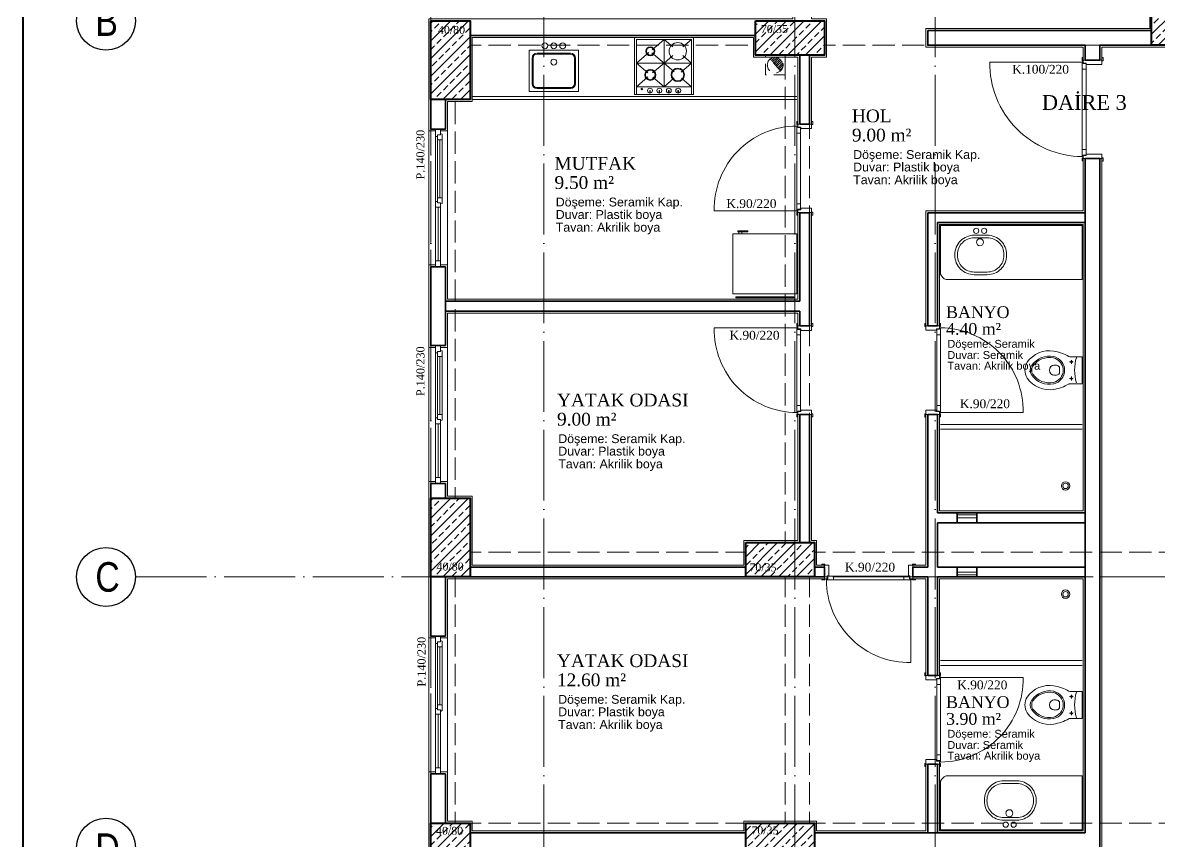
# Model space of a CAD drawing. Header units: millimetres. Extents: x 11587 to 81192, y -36083 to -25300.
# Drawn here: x 25202 to 26356, y -33774 to -32942 of the extents above; entities that cross this region are included whole.
import ezdxf

# ---------------------------------------------------------------- set-up
doc = ezdxf.new("R2010")
doc.units = ezdxf.units.MM
doc.linetypes.add('AKS', pattern=[30, 24, -3, 0, -3])
doc.linetypes.add('IZDUSUM1', pattern=[20, 7.5, -5, 7.5, 0])
for name, color, linetype, lineweight in [('rtm-aks balon', 20, 'Continuous', 25), ('rtm-aks balon yazı', 7, 'Continuous', 20), ('rtm-aks yeni', 7, 'AKS', 20), ('rtm-antet-02', 140, 'Continuous', 40), ('rtm-cam', 141, 'Continuous', 9), ('rtm-duv tugla', 22, 'Continuous', 35), ('rtm-izdusum-üst ince', 8, 'IZDUSUM1', 5), ('rtm-kapı-ahsap', 35, 'Continuous', 13), ('rtm-mhl-yazı-adı', 150, 'Continuous', 30), ('rtm-mhl-yazı-m2', 7, 'Continuous', 20), ('rtm-mhl-yazı-malzeme', 253, 'Continuous', 13), ('rtm-pen-ahsap', 35, 'Continuous', 13), ('rtm-plan katmanı-05', 205, 'Continuous', 20), ('rtm-plan katmanı-07', 135, 'Continuous', 9), ('rtm-sıva', 252, 'Continuous', 15), ('rtm-tarama-betonarme', 51, 'Continuous', 15), ('rtm-tas_betonarme', 50, 'Continuous', 40), ('rtm-tefris vitrifiye', 9, 'Continuous', 9)]:
    doc.layers.add(name, color=color, linetype=linetype, lineweight=lineweight)
doc.styles.add('AKSYAZI', font='ARIALN.TTF')
doc.styles.add('ARIAL', font='times.ttf')
doc.styles.get("Standard").update_dxf_attribs({"font": 'arial.ttf'})
doc.styles.add('VAZ-OLCU', font='times.ttf', dxfattribs={"height": 60})
pattern_1 = [(45, (3786.76, 20249.116), (-8.980256, 8.980256), []), (45, (3795.74, 20249.116), (-8.980256, 8.980256), [6.35, -3.175])]

# ---------------------------------------------------------------- blocks, each defined once
blk = doc.blocks.new('KİRİŞA')
at = {"layer": 'rtm-izdusum-üst ince', "ltscale": 1.5}
for points in [[(21869.4, -53214.2), (22159.4, -53214.2)], [(22229.4, -53214.2), (22561.9, -53214.2)], [(22189.4, -53719.2), (22189.4, -53224.2)], [(22214.4, -53719.2), (22214.4, -53224.2)], [(21829.4, -53674.2), (21829.4, -53269.2)], [(21854.4, -53674.2), (21854.4, -53269.2)], [(21869.4, -53729.2), (22149.4, -53729.2)], [(22219.4, -53729.2), (22639.4, -53729.2)], [(21829.4, -54004.2), (21829.4, -53754.2)], [(21854.4, -54004.2), (21854.4, -53754.2)], [(21869.4, -53754.2), (22149.4, -53754.2)], [(22189.4, -54004.2), (22189.4, -53754.2)], [(22214.4, -54004.2), (22214.4, -53754.2)], [(22219.4, -53754.2), (22639.4, -53754.2)], [(21869.4, -54004.2), (22149.4, -54004.2)], [(22219.4, -54004.2), (22629.4, -54004.2)]]:
    blk.add_lwpolyline(points, dxfattribs=at)
blk = doc.blocks.new('rty')
at = {"layer": 'rtm-kapı-ahsap'}
for p, q in [((-58244.9, -62700.3), (-58243.8, -62700.3)), ((-58244.9, -62703.4), (-58244.9, -62700.3)), ((-58243.8, -62703.4), (-58244.9, -62703.4)), ((-58243.8, -62700.3), (-58243.8, -62703.4)), ((-58243.8, -62707.4), (-58243.8, -62702.9)), ((-58229.8, -62702.9), (-58243.8, -62702.9)), ((-58232.8, -62705.9), (-58232.8, -62707.4)), ((-58229.8, -62705.9), (-58232.8, -62705.9)), ((-58232.6, -62706.4), (-58232.6, -62789.4)), ((-58232.6, -62706.4), (-58229.7, -62706.4)), ((-58229.8, -62700.4), (-58229.8, -62703.4)), ((-58228.8, -62700.4), (-58229.8, -62700.4)), ((-58229.8, -62702.9), (-58229.8, -62705.9)), ((-58229.8, -62703.4), (-58228.8, -62703.4)), ((-58229.8, -62704.9), (-58228.8, -62704.9)), ((-58229.7, -62706.4), (-58229.7, -62704.9)), ((-58228.8, -62703.4), (-58228.8, -62700.4)), ((-58228.8, -62790.9), (-58228.8, -62704.9)), ((-58144.8, -62704.9), (-58228.8, -62704.9)), ((-58232.8, -62707.4), (-58243.8, -62707.4)), ((-58228.8, -62712), (-58232.6, -62712)), ((-58228.8, -62783.7), (-58232.6, -62783.7)), ((-58243.8, -62792.3), (-58244.9, -62792.3)), ((-58244.9, -62792.3), (-58244.9, -62795.4)), ((-58244.9, -62795.4), (-58243.8, -62795.4)), ((-58243.8, -62788.4), (-58243.8, -62792.9)), ((-58232.8, -62788.4), (-58243.8, -62788.4)), ((-58243.8, -62795.4), (-58243.8, -62792.3)), ((-58229.8, -62792.9), (-58243.8, -62792.9)), ((-58232.8, -62789.9), (-58232.8, -62788.4)), ((-58229.8, -62789.9), (-58232.8, -62789.9)), ((-58232.6, -62789.4), (-58229.7, -62789.4)), ((-58229.8, -62792.9), (-58229.8, -62789.9)), ((-58229.8, -62790.9), (-58228.8, -62790.9)), ((-58229.8, -62795.4), (-58229.8, -62792.3)), ((-58229.8, -62792.3), (-58228.8, -62792.3)), ((-58228.8, -62795.4), (-58229.8, -62795.4)), ((-58229.7, -62789.4), (-58229.7, -62790.9)), ((-58228.8, -62792.3), (-58228.8, -62795.4))]:
    blk.add_line(p, q, dxfattribs=at)
at = {"layer": 'rtm-kapı-ahsap', "const_width": 0.392}
blk.add_lwpolyline([(-58229.2, -62703.9, 1), (-58229.2, -62704.5, 1)], format="xyb", close=True, dxfattribs=at)
at = {"layer": 'rtm-kapı-ahsap'}
blk.add_arc((-58229.1, -62706.6), 84.3, 270.2011, 1.1472, dxfattribs=at)
blk = doc.blocks.new('K-100')
at = {"layer": 'rtm-kapı-ahsap'}
for p, q in [((-34308.1, -13702.2), (-34307, -13702.2)), ((-34308.1, -13705.4), (-34308.1, -13702.2)), ((-34307, -13705.4), (-34308.1, -13705.4)), ((-34307, -13702.2), (-34307, -13705.4)), ((-34307, -13709.3), (-34307, -13704.8)), ((-34288, -13704.8), (-34307, -13704.8)), ((-34288, -13707.8), (-34291, -13707.8)), ((-34291, -13707.8), (-34291, -13709.3)), ((-34288, -13702.3), (-34288, -13705.4)), ((-34287, -13702.3), (-34288, -13702.3)), ((-34288, -13704.8), (-34288, -13707.8)), ((-34288, -13705.4), (-34287, -13705.4)), ((-34288, -13706.8), (-34287, -13706.8)), ((-34287.9, -13708.3), (-34287.9, -13706.8)), ((-34287, -13705.4), (-34287, -13702.3)), ((-34287, -13706.8), (-34287, -13802.8)), ((-34291, -13709.3), (-34307, -13709.3)), ((-34290.8, -13801.3), (-34290.8, -13708.3)), ((-34290.8, -13708.3), (-34287.9, -13708.3)), ((-34287, -13713.9), (-34290.8, -13713.9)), ((-34287, -13795.6), (-34290.8, -13795.6)), ((-34307, -13804.2), (-34308.1, -13804.2)), ((-34308.1, -13804.2), (-34308.1, -13807.3)), ((-34308.1, -13807.3), (-34307, -13807.3)), ((-34307, -13800.3), (-34307, -13804.8)), ((-34291, -13800.3), (-34307, -13800.3)), ((-34307, -13807.3), (-34307, -13804.2)), ((-34288, -13804.8), (-34307, -13804.8)), ((-34291, -13801.8), (-34291, -13800.3)), ((-34288, -13801.8), (-34291, -13801.8)), ((-34290.8, -13801.3), (-34287.9, -13801.3)), ((-34288, -13804.8), (-34288, -13801.8)), ((-34288, -13802.8), (-34287, -13802.8)), ((-34288, -13807.3), (-34288, -13804.2)), ((-34288, -13804.2), (-34287, -13804.2)), ((-34287, -13807.3), (-34288, -13807.3)), ((-34287.9, -13801.3), (-34287.9, -13802.8)), ((-34193, -13802.8), (-34287, -13802.8)), ((-34287, -13804.2), (-34287, -13807.3))]:
    blk.add_line(p, q, dxfattribs=at)
at = {"layer": 'rtm-kapı-ahsap', "const_width": 0.392}
blk.add_lwpolyline([(-34287.4, -13803.7, -1), (-34287.4, -13803.1, -1)], format="xyb", close=True, dxfattribs=at)
at = {"layer": 'rtm-kapı-ahsap'}
blk.add_arc((-34287.9, -13801.7), 94.9, 359.3332, 89.4605, dxfattribs=at)

msp = doc.modelspace()

# ---------------------------------------------------------------- hatches: boundary and pattern name
at = {"layer": 'rtm-izdusum-üst ince', "ltscale": 1.5}
h = msp.add_hatch(dxfattribs=at)
h.set_pattern_fill('ANSI31', color=256, scale=0.5, angle=180, style=0)
h.set_pattern_definition([(225, (27200.5832, -32975.134), (1.122532, -1.122532), [])])
edge = h.paths.add_edge_path()
edge.add_arc((25966.19, -32985.13), 8, 312.76259, 492.76259)
edge.add_line((25960.76, -32979.26), (25971.62, -32991.01))
at = {"layer": 'rtm-tarama-betonarme'}
h = msp.add_hatch(dxfattribs=at)
h.set_pattern_fill('ANSI33', color=256, scale=2, style=0)
h.set_pattern_definition([(45, (473848.407, 30119.077), (-8.98025612, 8.98025612), []), (45, (473857.387, 30119.077), (-8.98025612, 8.98025612), [6.35, -3.175])])
h.paths.add_polyline_path([(26458.69, -32935.13), (26458.69, -32965.13), (26348.69, -32965.13), (26348.69, -32935.13)])
h = msp.add_hatch(dxfattribs=at)
h.set_pattern_fill('ANSI33', color=256, scale=2, style=0)
h.set_pattern_definition(pattern_1)
h.paths.add_polyline_path([(25616.19, -32940.13), (25656.19, -32940.13), (25656.19, -33020.13), (25616.19, -33020.13)])
h = msp.add_hatch(dxfattribs=at)
h.set_pattern_fill('ANSI33', color=256, scale=2, style=0)
h.set_pattern_definition(pattern_1)
h.paths.add_polyline_path([(26016.19, -32940.13), (26016.19, -32975.13), (25946.19, -32975.13), (25946.19, -32940.13)])
h = msp.add_hatch(dxfattribs=at)
h.set_pattern_fill('ANSI33', color=256, scale=2, style=0)
h.set_pattern_definition(pattern_1)
h.paths.add_polyline_path([(25616.19, -33425.13), (25656.19, -33425.13), (25656.19, -33505.13), (25616.19, -33505.13)])
h = msp.add_hatch(dxfattribs=at)
h.set_pattern_fill('ANSI33', color=256, scale=2, style=0)
h.set_pattern_definition(pattern_1)
h.paths.add_polyline_path([(25936.19, -33505.13), (25936.19, -33470.13), (26006.19, -33470.13), (26006.19, -33505.13)])
h = msp.add_hatch(dxfattribs=at)
h.set_pattern_fill('ANSI33', color=256, scale=2, style=0)
h.set_pattern_definition(pattern_1)
h.paths.add_polyline_path([(25616.19, -33755.13), (25656.19, -33755.13), (25656.19, -33835.13), (25616.19, -33835.13)])
h = msp.add_hatch(dxfattribs=at)
h.set_pattern_fill('ANSI33', color=256, scale=2, style=0)
h.set_pattern_definition(pattern_1)
h.paths.add_polyline_path([(25936.19, -33790.13), (25936.19, -33755.13), (26006.19, -33755.13), (26006.19, -33790.13)])

# ---------------------------------------------------------------- linework, layer by layer
at = {"layer": 'rtm-aks balon'}
for centre in [(25286.19, -32940.13), (25286.19, -33505.13), (25286.19, -33780.13)]:
    msp.add_circle(centre, 30, dxfattribs=at)
at = {"layer": 'rtm-aks yeni', "ltscale": 3}
for p, q in [((25616.19, -35680.13), (25616.19, -31980.13)), ((25731.19, -35680.13), (25731.19, -31980.13)), ((25986.19, -35680.13), (25986.19, -31980.13)), ((26128.69, -35680.13), (26128.69, -31980.13)), ((25316.19, -33505.13), (27106.19, -33505.13))]:
    msp.add_line(p, q, dxfattribs=at)
at = {"layer": 'rtm-antet-02'}
msp.add_lwpolyline([(25201.61, -31612.89), (25201.61, -36052.89), (33796.61, -36052.89), (33796.61, -31612.89)], close=True, dxfattribs=at)
at = {"layer": 'rtm-cam'}
for p, q in [((25625.44, -33061.13), (25625.44, -33120.13)), ((25623.69, -33129.63), (25623.69, -33184.13)), ((25625.44, -33281.13), (25625.44, -33340.13)), ((25623.69, -33349.63), (25623.69, -33404.13)), ((25625.44, -33576.13), (25625.44, -33635.13)), ((25623.69, -33644.63), (25623.69, -33699.13))]:
    msp.add_line(p, q, dxfattribs=at)
at = {"layer": 'rtm-duv tugla'}
for points in [[(25656.19, -32955.13), (25946.19, -32955.13)], [(26121.19, -32950.13), (26348.69, -32950.13)], [(26281.19, -32965.13), (26121.19, -32965.13), (26121.19, -32950.13)], [(26281.19, -32980.13), (26281.19, -32965.13)], [(26296.19, -32980.13), (26296.19, -32965.13), (26348.69, -32965.13)], [(25991.19, -32975.13), (25991.19, -33045.13)], [(26001.19, -32975.13), (26001.19, -33045.13)], [(26281.19, -32980.13), (26296.19, -32980.13)], [(25616.19, -33020.13), (25616.19, -33050.13)], [(25631.19, -33020.13), (25631.19, -33050.13)], [(25631.19, -33050.13), (25616.19, -33050.13)], [(26001.19, -33045.13), (25991.19, -33045.13)], [(26281.19, -33765.13), (26281.19, -33080.13)], [(26281.19, -33080.13), (26296.19, -33080.13)], [(26296.19, -34465.13), (26296.19, -33080.13)], [(25991.19, -33135.13), (25991.19, -33225.13)], [(26001.19, -33135.13), (25991.19, -33135.13)], [(26001.19, -33135.13), (26001.19, -33250.13)], [(26121.19, -33135.13), (26121.19, -33250.13)], [(26281.19, -33135.13), (26121.19, -33135.13)], [(26131.19, -33145.13), (26131.19, -33250.13)], [(26281.19, -33145.13), (26131.19, -33145.13)], [(25616.19, -33190.13), (25616.19, -33270.13)], [(25631.19, -33190.13), (25616.19, -33190.13)], [(25631.19, -33190.13), (25631.19, -33270.13)], [(25991.19, -33225.13), (25631.19, -33225.13)], [(25991.19, -33235.13), (25631.19, -33235.13)], [(25991.19, -33235.13), (25991.19, -33250.13)], [(26001.19, -33250.13), (25991.19, -33250.13)], [(26121.19, -33250.13), (26131.19, -33250.13)], [(25631.19, -33270.13), (25616.19, -33270.13)], [(25991.19, -33340.13), (25991.19, -33470.13)], [(26001.19, -33340.13), (25991.19, -33340.13)], [(26001.19, -33340.13), (26001.19, -33470.13)], [(26121.19, -33340.13), (26121.19, -33495.13)], [(26121.19, -33340.13), (26131.19, -33340.13)], [(26131.19, -33340.13), (26131.19, -33440.13)], [(25616.19, -33410.13), (25616.19, -33425.13)], [(25631.19, -33410.13), (25616.19, -33410.13)], [(25631.19, -33410.13), (25631.19, -33425.13)], [(26281.19, -33440.13), (26131.19, -33440.13)], [(26151.19, -33450.13), (26151.19, -33440.13)], [(26171.19, -33450.13), (26171.19, -33440.13)], [(26131.19, -33450.13), (26131.19, -33495.13)], [(26281.19, -33450.13), (26131.19, -33450.13)], [(25656.19, -33495.13), (25936.19, -33495.13)], [(26016.19, -33495.13), (26006.19, -33495.13)], [(26016.19, -33495.13), (26016.19, -33505.13)], [(26121.19, -33495.13), (26106.19, -33495.13)], [(26106.19, -33495.13), (26106.19, -33505.13)], [(26281.19, -33495.13), (26131.19, -33495.13)], [(26151.19, -33495.13), (26151.19, -33505.13)], [(26171.19, -33495.13), (26171.19, -33505.13)], [(25616.19, -33505.13), (25616.19, -33565.13)], [(25631.19, -33505.13), (25631.19, -33565.13)], [(25656.19, -33505.13), (25936.19, -33505.13)], [(26016.19, -33505.13), (26006.19, -33505.13)], [(26121.19, -33505.13), (26106.19, -33505.13)], [(26121.19, -33505.13), (26121.19, -33605.13)], [(26131.19, -33505.13), (26131.19, -33605.13)], [(26281.19, -33505.13), (26131.19, -33505.13)], [(25631.19, -33565.13), (25616.19, -33565.13)], [(26121.19, -33605.13), (26131.19, -33605.13)], [(26121.19, -33695.13), (26121.19, -33765.13)], [(26121.19, -33695.13), (26131.19, -33695.13)], [(26131.19, -33695.13), (26131.19, -33765.13)], [(25616.19, -33705.13), (25616.19, -33755.13)], [(25631.19, -33705.13), (25616.19, -33705.13)], [(25631.19, -33705.13), (25631.19, -33755.13)], [(25656.19, -33765.13), (25936.19, -33765.13)], [(26006.19, -33765.13), (26281.19, -33765.13)]]:
    msp.add_lwpolyline(points, dxfattribs=at)
at = {"layer": 'rtm-izdusum-üst ince', "ltscale": 1.5}
for points in [[(25976.19, -32975.13), (25976.19, -32995.13), (25956.19, -32995.13), (25956.19, -32975.13), (25976.19, -32975.13)], [(25971.62, -32991.01), (25960.76, -32979.26)]]:
    msp.add_lwpolyline(points, dxfattribs=at)
msp.add_circle((25966.19, -32985.13), 8, dxfattribs=at)
at = {"layer": 'rtm-kapı-ahsap'}
for points in [[(26151.19, -33442.13), (26171.19, -33442.13)], [(26151.19, -33445.13), (26171.19, -33445.13)], [(26151.19, -33500.13), (26171.19, -33500.13)], [(26151.19, -33503.13), (26171.19, -33503.13)]]:
    msp.add_lwpolyline(points, dxfattribs=at)
at = {"layer": 'rtm-pen-ahsap'}
for p, q in [((25621.19, -33057.63), (25621.19, -33050.13)), ((25626.19, -33050.13), (25626.19, -33056.13)), ((25621.19, -33057.63), (25623.19, -33057.63)), ((25623.19, -33056.13), (25623.19, -33061.13)), ((25623.19, -33056.13), (25626.19, -33056.13)), ((25623.19, -33120.13), (25623.19, -33061.13)), ((25623.19, -33061.13), (25627.69, -33061.13)), ((25627.69, -33055.5), (25627.69, -33061.13)), ((25627.69, -33120.13), (25627.69, -33061.13)), ((25623.19, -33125.13), (25623.19, -33120.13)), ((25623.19, -33120.13), (25627.69, -33120.13)), ((25627.69, -33125.77), (25627.69, -33120.13)), ((25621.19, -33131.13), (25621.19, -33123.63)), ((25623.19, -33123.63), (25621.19, -33123.63)), ((25621.19, -33129.63), (25626.19, -33129.63)), ((25621.19, -33131.13), (25621.19, -33190.13)), ((25623.19, -33125.13), (25626.19, -33125.13)), ((25626.19, -33125.13), (25626.19, -33129.63)), ((25626.19, -33179.13), (25626.19, -33129.63)), ((25621.19, -33184.13), (25626.19, -33184.13)), ((25626.19, -33179.13), (25626.19, -33184.77)), ((25626.19, -33190.13), (25626.19, -33184.13)), ((25621.19, -33277.63), (25621.19, -33270.13)), ((25626.19, -33270.13), (25626.19, -33276.13)), ((25621.19, -33277.63), (25623.19, -33277.63)), ((25623.19, -33276.13), (25623.19, -33281.13)), ((25623.19, -33276.13), (25626.19, -33276.13)), ((25623.19, -33340.13), (25623.19, -33281.13)), ((25623.19, -33281.13), (25627.69, -33281.13)), ((25627.69, -33275.5), (25627.69, -33281.13)), ((25627.69, -33340.13), (25627.69, -33281.13)), ((25621.19, -33351.13), (25621.19, -33343.63)), ((25623.19, -33343.63), (25621.19, -33343.63)), ((25621.19, -33349.63), (25626.19, -33349.63)), ((25621.19, -33351.13), (25621.19, -33410.13)), ((25623.19, -33345.13), (25623.19, -33340.13)), ((25623.19, -33340.13), (25627.69, -33340.13)), ((25623.19, -33345.13), (25626.19, -33345.13)), ((25626.19, -33345.13), (25626.19, -33349.63)), ((25626.19, -33399.13), (25626.19, -33349.63)), ((25627.69, -33345.77), (25627.69, -33340.13)), ((25621.19, -33404.13), (25626.19, -33404.13)), ((25626.19, -33399.13), (25626.19, -33404.77)), ((25626.19, -33410.13), (25626.19, -33404.13)), ((25621.19, -33572.63), (25621.19, -33565.13)), ((25626.19, -33565.13), (25626.19, -33571.13)), ((25627.69, -33570.5), (25627.69, -33576.13)), ((25621.19, -33572.63), (25623.19, -33572.63)), ((25623.19, -33571.13), (25623.19, -33576.13)), ((25623.19, -33571.13), (25626.19, -33571.13)), ((25623.19, -33635.13), (25623.19, -33576.13)), ((25623.19, -33576.13), (25627.69, -33576.13)), ((25627.69, -33635.13), (25627.69, -33576.13)), ((25621.19, -33646.13), (25621.19, -33638.63)), ((25623.19, -33638.63), (25621.19, -33638.63)), ((25623.19, -33640.13), (25623.19, -33635.13)), ((25623.19, -33635.13), (25627.69, -33635.13)), ((25623.19, -33640.13), (25626.19, -33640.13)), ((25626.19, -33640.13), (25626.19, -33644.63)), ((25627.69, -33640.77), (25627.69, -33635.13)), ((25621.19, -33644.63), (25626.19, -33644.63)), ((25621.19, -33646.13), (25621.19, -33705.13)), ((25626.19, -33694.13), (25626.19, -33644.63)), ((25626.19, -33694.13), (25626.19, -33699.77)), ((25621.19, -33699.13), (25626.19, -33699.13)), ((25626.19, -33705.13), (25626.19, -33699.13))]:
    msp.add_line(p, q, dxfattribs=at)
for points in [[(25627.69, -33055.5), (25626.19, -33054.63)], [(25627.69, -33125.77), (25626.19, -33126.64)], [(25627.69, -33275.5), (25626.19, -33274.63)], [(25627.69, -33345.77), (25626.19, -33346.64)], [(25627.69, -33570.5), (25626.19, -33569.63)], [(25627.69, -33640.77), (25626.19, -33641.64)]]:
    msp.add_lwpolyline(points, dxfattribs=at)
at = {"layer": 'rtm-plan katmanı-05', "ltscale": 0.6}
for points in [[(25614.19, -33188.13), (25614.19, -33052.13)], [(25633.19, -33188.13), (25633.19, -33052.13)], [(25614.19, -33408.13), (25614.19, -33272.13)], [(25633.19, -33408.13), (25633.19, -33272.13)], [(25614.19, -33703.13), (25614.19, -33567.13)], [(25633.19, -33703.13), (25633.19, -33567.13)]]:
    msp.add_lwpolyline(points, dxfattribs=at)
at = {"layer": 'rtm-plan katmanı-07'}
for points in [[(25621.19, -33123.63), (25621.19, -33057.63)], [(25621.19, -33343.63), (25621.19, -33277.63)], [(25621.19, -33638.63), (25621.19, -33572.63)]]:
    msp.add_lwpolyline(points, dxfattribs=at)
at = {"layer": 'rtm-sıva'}
for points in [[(26279.19, -32980.13), (26279.19, -32967.13), (26119.19, -32967.13), (26119.19, -32948.13), (26346.69, -32948.13), (26346.69, -32933.13), (26351.69, -32933.13), (26351.69, -32397.13), (26209.19, -32397.13), (26209.19, -32390.13)], [(25621.19, -33052.13), (25614.19, -33052.13), (25614.19, -32938.13), (25984.19, -32938.13), (25984.19, -32838.13)], [(26003.19, -33045.13), (26003.19, -32977.13), (26018.19, -32977.13), (26018.19, -32938.13), (26003.19, -32938.13), (26003.19, -32838.13)], [(25626.19, -33052.13), (25633.19, -33052.13), (25633.19, -33022.13), (25658.19, -33022.13), (25658.19, -32957.13), (25944.19, -32957.13), (25944.19, -32977.13), (25989.19, -32977.13), (25989.19, -33045.13)], [(26424.19, -32980.13), (26424.19, -32967.13), (26298.19, -32967.13), (26298.19, -32980.13)], [(26279.19, -33080.13), (26279.19, -33133.13), (26119.19, -33133.13), (26119.19, -33250.13)], [(26298.19, -33080.13), (26298.19, -34465.13)], [(25989.19, -33135.13), (25989.19, -33223.13), (25633.19, -33223.13), (25633.19, -33188.13), (25626.19, -33188.13)], [(26003.19, -33250.13), (26003.19, -33135.13)], [(26133.19, -33250.13), (26133.19, -33147.13), (26279.19, -33147.13), (26279.19, -33438.13), (26133.19, -33438.13), (26133.19, -33340.13)], [(25621.19, -33272.13), (25614.19, -33272.13), (25614.19, -33188.13), (25621.19, -33188.13)], [(25989.19, -33250.13), (25989.19, -33237.13), (25633.19, -33237.13), (25633.19, -33272.13), (25626.19, -33272.13)], [(25989.19, -33340.13), (25989.19, -33468.13), (25934.19, -33468.13), (25934.19, -33493.13), (25658.19, -33493.13), (25658.19, -33423.13), (25633.19, -33423.13), (25633.19, -33408.13), (25626.19, -33408.13)], [(26016.19, -33493.13), (26008.19, -33493.13), (26008.19, -33468.13), (26003.19, -33468.13), (26003.19, -33340.13)], [(26119.19, -33340.13), (26119.19, -33493.13), (26106.19, -33493.13)], [(25621.19, -33408.13), (25614.19, -33408.13), (25614.19, -33567.13), (25621.19, -33567.13)], [(26001.19, -33470.13), (26006.19, -33470.13), (26006.19, -33495.13)], [(25626.19, -33567.13), (25633.19, -33567.13), (25633.19, -33507.13), (26016.19, -33507.13)], [(26119.19, -33605.13), (26119.19, -33507.13), (26106.19, -33507.13)], [(26133.19, -33695.13), (26133.19, -33763.13), (26279.19, -33763.13), (26279.19, -33507.13), (26133.19, -33507.13), (26133.19, -33605.13)], [(26119.19, -33695.13), (26119.19, -33763.13), (26008.19, -33763.13), (26008.19, -33753.13), (25934.19, -33753.13), (25934.19, -33763.13), (25658.19, -33763.13), (25658.19, -33753.13), (25633.19, -33753.13), (25633.19, -33703.13), (25626.19, -33703.13)], [(25621.19, -33703.13), (25614.19, -33703.13), (25614.19, -33852.13), (25621.19, -33852.13)]]:
    msp.add_lwpolyline(points, dxfattribs=at)
at = {"layer": 'rtm-tas_betonarme'}
for points in [[(26348.69, -32935.13), (26458.69, -32935.13), (26458.69, -32965.13), (26348.69, -32965.13)], [(25616.19, -32940.13), (25656.19, -32940.13), (25656.19, -33020.13), (25616.19, -33020.13)], [(25946.19, -32940.13), (26016.19, -32940.13), (26016.19, -32975.13), (25946.19, -32975.13)], [(25616.19, -33425.13), (25656.19, -33425.13), (25656.19, -33505.13), (25616.19, -33505.13)], [(25936.19, -33470.13), (26006.19, -33470.13), (26006.19, -33505.13), (25936.19, -33505.13)], [(25616.19, -33755.13), (25656.19, -33755.13), (25656.19, -33835.13), (25616.19, -33835.13)], [(25936.19, -33755.13), (26006.19, -33755.13), (26006.19, -33790.13), (25936.19, -33790.13)]]:
    msp.add_lwpolyline(points, close=True, dxfattribs=at)
at = {"layer": 'rtm-tefris vitrifiye'}
for p, q in [((25823.22, -32957.13), (25823.22, -33015.13)), ((25823.22, -32957.13), (25883.22, -32957.13)), ((25716.19, -33012.13), (25716.19, -32970.13)), ((25716.19, -32970.13), (25766.19, -32970.13)), ((25766.19, -33012.13), (25766.19, -32970.13)), ((25825.22, -32959.13), (25881.22, -32959.13)), ((25825.22, -32959.13), (25825.22, -33015.13)), ((25841.02, -32969.59), (25853.22, -32959.13)), ((25853.22, -32959.13), (25862.18, -32966.82)), ((25853.22, -32959.13), (25853.22, -33007.13)), ((25872.25, -32966.82), (25881.22, -32959.13)), ((25881.22, -32959.13), (25881.22, -33007.13)), ((25719.19, -33004.13), (25719.19, -32978.13)), ((25720.19, -33004.13), (25720.19, -32978.13)), ((25724.19, -32973.13), (25758.19, -32973.13)), ((25724.19, -32974.13), (25758.19, -32974.13)), ((25762.19, -33004.13), (25762.19, -32978.13)), ((25763.19, -33004.13), (25763.19, -32978.13)), ((25837.63, -32972.49), (25825.22, -32983.13)), ((25853.22, -32983.13), (25840.98, -32972.65)), ((25862.18, -32975.45), (25853.22, -32983.13)), ((25881.22, -32983.13), (25872.25, -32975.45)), ((25825.22, -32983.13), (25836.91, -32993.15)), ((25825.22, -32983.13), (25881.22, -32983.13)), ((25853.22, -32983.13), (25841.51, -32993.17)), ((25853.22, -32983.13), (25863.67, -32992.1)), ((25881.22, -32983.13), (25870.59, -32992.24)), ((25836.74, -32997.26), (25825.22, -33007.13)), ((25841.85, -32997.39), (25853.22, -33007.13)), ((25863.51, -32998.31), (25853.22, -33007.13)), ((25870.99, -32998.37), (25881.22, -33007.13)), ((25766.19, -33012.13), (25716.19, -33012.13)), ((25758.19, -33008.13), (25724.19, -33008.13)), ((25758.19, -33009.13), (25724.19, -33009.13)), ((25823.22, -33015.13), (25883.22, -33015.13)), ((25825.22, -33007.13), (25881.22, -33007.13)), ((25839.18, -33011.16), (25838.64, -33011.16)), ((25838.64, -33011.16), (25838.64, -33013.62)), ((25839.18, -33013.62), (25839.18, -33011.16)), ((25848.76, -33011.16), (25848.22, -33011.16)), ((25848.22, -33011.16), (25848.22, -33013.62)), ((25848.76, -33013.62), (25848.76, -33011.16)), ((25858.35, -33011.16), (25857.81, -33011.16)), ((25857.81, -33011.16), (25857.81, -33013.62)), ((25858.35, -33013.62), (25858.35, -33011.16)), ((25867.93, -33011.16), (25867.4, -33011.16)), ((25867.4, -33011.16), (25867.4, -33013.62)), ((25867.93, -33013.62), (25867.93, -33011.16)), ((25881.22, -33007.13), (25881.22, -33015.13)), ((25658.19, -33020.13), (25988.19, -33020.13)), ((25928.29, -33153.57), (25928.29, -33154.57)), ((25938.29, -33153.57), (25928.29, -33153.57)), ((25928.29, -33154.57), (25938.29, -33154.57)), ((25929.29, -33156.57), (25929.29, -33154.57)), ((25932.29, -33156.57), (25932.29, -33154.57)), ((25938.29, -33154.57), (25938.29, -33153.57)), ((25923.29, -33217.57), (25923.29, -33156.57)), ((25988.29, -33156.57), (25988.29, -33217.57)), ((25988.29, -33217.57), (25923.29, -33217.57)), ((25985.29, -33220.57), (25926.29, -33220.57)), ((25926.29, -33220.57), (25926.29, -33221.57)), ((25926.29, -33221.57), (25985.29, -33221.57)), ((25985.29, -33221.57), (25985.29, -33220.57)), ((26265.6, -33281.39), (26278.19, -33281.39)), ((26278.19, -33308.88), (26278.19, -33281.39)), ((26255.09, -33292.97), (26255.09, -33297.3)), ((26269.07, -33286.61), (26265.36, -33286.61)), ((26267.19, -33284.77), (26267.19, -33288.68)), ((26269.07, -33303.66), (26265.36, -33303.66)), ((26267.19, -33305.5), (26267.19, -33301.59)), ((26265.6, -33308.88), (26278.19, -33308.88)), ((26269.07, -33626.61), (26265.36, -33626.61)), ((26265.6, -33621.39), (26278.19, -33621.39)), ((26267.19, -33624.77), (26267.19, -33628.68)), ((26278.19, -33621.39), (26278.19, -33648.88)), ((26255.09, -33637.3), (26255.09, -33632.97)), ((26269.07, -33643.66), (26265.36, -33643.66)), ((26265.6, -33648.88), (26278.19, -33648.88)), ((26267.19, -33645.5), (26267.19, -33641.59))]:
    msp.add_line(p, q, dxfattribs=at)
for points in [[(25883.22, -32957.13), (25883.22, -33015.13)], [(25658.19, -33017.13), (25988.19, -33017.13)], [(25923.29, -33156.57), (25988.29, -33156.57)], [(26278.19, -33350.13), (26134.19, -33350.13)], [(26278.19, -33355.13), (26134.19, -33355.13)], [(26278.19, -33590.13), (26134.19, -33590.13)], [(26278.19, -33595.13), (26134.19, -33595.13)]]:
    msp.add_lwpolyline(points, dxfattribs=at)
for points in [[(26278.19, -33203.13), (26139.77, -33203.13, -0.2032744), (26134.19, -33197.55), (26134.19, -33148.13), (26278.19, -33148.13), (26278.19, -33203.13)], [(26148.72, -33178.5), (26148.72, -33177.61, -0.4142136), (26168.33, -33158.01), (26181.72, -33158.01, -0.4142136), (26201.32, -33177.61), (26201.32, -33178.5, -0.4142136), (26181.72, -33198.1), (26168.33, -33198.1, -0.4142136)], [(26151.4, -33178.5), (26151.4, -33177.61, -0.4142136), (26168.33, -33160.68), (26181.72, -33160.68, -0.4142136), (26198.65, -33177.61), (26198.65, -33178.5, -0.4142136), (26181.72, -33195.43), (26168.33, -33195.43, -0.4142136)], [(26278.19, -33707.13), (26139.77, -33707.13, 0.2032744), (26134.19, -33712.72), (26134.19, -33762.13), (26278.19, -33762.13), (26278.19, -33707.13)], [(26178.72, -33731.77), (26178.72, -33732.66, 0.4142136), (26198.33, -33752.26), (26211.72, -33752.26, 0.4142136), (26231.32, -33732.66), (26231.32, -33731.77, 0.4142136), (26211.72, -33712.17), (26198.33, -33712.17, 0.4142136)], [(26181.4, -33731.77), (26181.4, -33732.66, 0.4142136), (26198.33, -33749.59), (26211.72, -33749.59, 0.4142136), (26228.65, -33732.66), (26228.65, -33731.77, 0.4142136), (26211.72, -33714.84), (26198.33, -33714.84, 0.4142136)]]:
    msp.add_lwpolyline(points, format="xyb", close=True, dxfattribs=at)
for centre, radius in [((25732.19, -32965.63), 3), ((25741.19, -32965.63), 3), ((25750.19, -32965.63), 3), ((25839.22, -32971.13), 4.63), ((25839.22, -32971.13), 3.84), ((25867.22, -32971.13), 8.84), ((25741.19, -32982.13), 3), ((25839.22, -32995.13), 5.63), ((25839.22, -32995.13), 4.84), ((25867.22, -32995.13), 6.84), ((25867.22, -32995.13), 6.05), ((25830.63, -33009.56), 0.75), ((25838.91, -33011.13), 2.5), ((25848.49, -33011.13), 2.5), ((25858.08, -33011.13), 2.5), ((25867.67, -33011.13), 2.5), ((26170.45, -33153.55), 2.67), ((26178.47, -33153.55), 2.67), ((26174.19, -33165.13), 3.56), ((26267.19, -33286.61), 0.825), ((26267.19, -33303.66), 0.825), ((26261.19, -33412.63), 4.25), ((26261.19, -33412.63), 2.75), ((26261.19, -33522.63), 4.25), ((26261.19, -33522.63), 2.75), ((26267.19, -33626.61), 0.825), ((26267.19, -33643.66), 0.825), ((26204.19, -33745.13), 3.56), ((26200.45, -33756.72), 2.67), ((26208.47, -33756.72), 2.67)]:
    msp.add_circle(centre, radius, dxfattribs=at)
for centre, radius, start, end in [((25724.19, -32978.13), 5, 90, 180), ((25724.19, -32978.13), 4, 90, 180), ((25758.19, -32978.13), 5, 0, 90), ((25758.19, -32978.13), 4, 0, 90), ((25724.19, -33004.13), 5, 180, 270), ((25724.19, -33004.13), 4, 180, 270), ((25758.19, -33004.13), 4, 270, 0), ((25758.19, -33004.13), 5, 270, 0), ((26244.81, -33302.83), 27.5, 80.50823, 145.09555), ((26244.81, -33302.83), 22, 78.5694, 144.81148), ((26245.96, -33295.21), 14.3, 0.2662, 77.18786), ((26242.44, -33319.16), 44, 59.90538, 81.23608), ((26265.6, -33279.19), 2.2, 239.90538, 270), ((26234.74, -33295.13), 14.85, 147.23949, 212.76051), ((26234.74, -33295.13), 9.35, 147.83251, 212.16753), ((26234.74, -33295.13), 7.92, 147.83251, 212.16753), ((26244.81, -33302.83), 20.57, 78.5694, 144.81148), ((26249.87, -33295.11), 5.11, 90, 179.73777), ((26245.96, -33295.21), 12.87, 0.2662, 77.18786), ((26250.19, -33302.94), 12.95, 77.82692, 93.31203), ((26252.34, -33292.97), 2.75, 0, 77.82692), ((26314.38, -33295.13), 44, 162.84732, 197.15271), ((26244.81, -33287.43), 27.5, 214.90445, 279.49177), ((26244.81, -33287.43), 22, 215.18852, 281.4306), ((26244.81, -33287.43), 20.57, 215.18852, 281.4306), ((26249.87, -33295.16), 5.12, 180.26223, 270), ((26245.96, -33295.06), 12.87, 282.81214, 359.7338), ((26245.96, -33295.06), 14.3, 282.81214, 359.7338), ((26250.19, -33287.33), 12.95, 266.68797, 282.17308), ((26252.34, -33297.3), 2.75, 282.17308, 0), ((26242.44, -33271.1), 44, 278.76392, 300.09462), ((26265.6, -33311.08), 2.2, 90, 120.09462), ((26244.81, -33642.83), 27.5, 80.50823, 145.09555), ((26242.44, -33659.16), 44, 59.90538, 81.23608), ((26234.74, -33635.13), 14.85, 147.23949, 212.76051), ((26244.81, -33642.83), 22, 78.5694, 144.81148), ((26244.81, -33642.83), 20.57, 78.5694, 144.81148), ((26245.96, -33635.21), 12.87, 0.2662, 77.18786), ((26245.96, -33635.21), 14.3, 0.2662, 77.18786), ((26265.6, -33619.19), 2.2, 239.90538, 270), ((26314.38, -33635.13), 44, 162.84729, 197.15268), ((26234.74, -33635.13), 9.35, 147.83247, 212.16749), ((26234.74, -33635.13), 7.92, 147.83247, 212.16749), ((26244.81, -33627.43), 22, 215.18852, 281.4306), ((26244.81, -33627.43), 20.57, 215.18852, 281.4306), ((26249.87, -33635.11), 5.12, 90, 179.73777), ((26249.87, -33635.16), 5.11, 180.26223, 270), ((26245.96, -33635.06), 12.87, 282.81214, 359.7338), ((26245.96, -33635.06), 14.3, 282.81214, 359.7338), ((26250.19, -33642.94), 12.95, 77.82692, 93.31203), ((26250.19, -33627.33), 12.95, 266.68797, 282.17308), ((26252.34, -33632.97), 2.75, 0, 77.82692), ((26252.34, -33637.3), 2.75, 282.17308, 0), ((26244.81, -33627.43), 27.5, 214.90445, 279.49177), ((26242.44, -33611.1), 44, 278.76392, 300.09462), ((26265.6, -33651.08), 2.2, 90, 120.09462)]:
    msp.add_arc(centre, radius, start, end, dxfattribs=at)

# ---------------------------------------------------------------- block references
at = {"layer": 'rtm-izdusum-üst ince'}
msp.add_blockref('KİRİŞA', (3786.76, 20249.12), dxfattribs=at)
at = {"layer": 'rtm-kapı-ahsap'}
for name, p, rotation in [('K-100', (-8008.79, -46784.92), 180), ('rty', (-32240.59, -95838), 180), ('rty', (88809.06, -91736.91), 270)]:
    msp.add_blockref(name, p, dxfattribs=dict(at, rotation=rotation))
at = {"layer": 'rtm-kapı-ahsap', "xscale": -1}
msp.add_blockref('rty', (-32240.59, 29452.74), dxfattribs=at)
at = {"layer": 'rtm-kapı-ahsap', "xscale": -1, "rotation": 180}
msp.add_blockref('rty', (84362.97, -96043), dxfattribs=at)
at = {"layer": 'rtm-kapı-ahsap'}
msp.add_blockref('rty', (84362.97, 29097.74), dxfattribs=at)

# ---------------------------------------------------------------- texts
at = {"layer": 'rtm-aks balon yazı', "char_height": 30, "width": 27.7214, "attachment_point": 7, "style": 'AKSYAZI'}
for s, insert in [('B', (25275.4, -32955.55)), ('C', (25275.4, -33520.55)), ('D', (25275.4, -33795.55))]:
    msp.add_mtext(s, dxfattribs=dict(at, insert=insert))
at = {"layer": 'rtm-mhl-yazı-adı', "style": 'ARIAL'}
for s, height, p in [('DAİRE 3', 15, (26237.2, -33030.67)), ('HOL', 13, (26044.14, -33043.32)), ('MUTFAK', 13, (25741.92, -33091.53)), ('BANYO', 12, (26139.83, -33242.16)), ('YATAK ODASI', 13, (25744.51, -33331.92)), ('YATAK ODASI', 13, (25744.4, -33596.7)), ('BANYO', 12, (26139.83, -33638.25))]:
    msp.add_text(s, height=height, dxfattribs=at).set_placement(p)
at = {"layer": 'rtm-mhl-yazı-m2', "style": 'ARIAL'}
for s, height, p in [('40/80', 8, (25623.56, -32953.5)), ('70/35', 8, (25951.62, -32952.59)), ('9.00 m² ', 13, (26044.14, -33062.81)), ('9.50 m² ', 13, (25741.92, -33111.02)), ('4.40 m² ', 12, (26139.83, -33259.19)), ('9.00 m² ', 13, (25744.51, -33351.41)), ('40/80', 8, (25622.09, -33498.59)), ('70/35', 8, (25939.99, -33499.42)), ('12.60 m² ', 13, (25744.4, -33616.19)), ('3.90 m² ', 12, (26139.83, -33655.28)), ('40/80', 8, (25621.6, -33766.96)), ('70/35', 8, (25942.02, -33766.51))]:
    msp.add_text(s, height=height, dxfattribs=at).set_placement(p)
at = {"layer": 'rtm-mhl-yazı-malzeme', "style": 'VAZ-OLCU'}
for s, height, rotation, p in [('K.100/220', 9, 359.9602, (26206.93, -32993.96)), ('P.140/230', 8.192, 90.0398, (25609.81, -33101.45)), ('K.90/220', 9, 359.9602, (25916.53, -33130.38)), ('K.90/220', 9, 359.9602, (25919.67, -33264.1)), ('P.140/230', 8.192, 90.0398, (25609.81, -33321.45)), ('K.90/220', 9, 359.9602, (26153.79, -33333.68)), ('K.90/220', 9, 359.9602, (26037.05, -33499.64)), ('P.140/230', 8.192, 90.0398, (25610.91, -33616.45)), ('K.90/220', 9, 359.9602, (26151.14, -33619.28))]:
    msp.add_text(s, height=height, rotation=rotation, dxfattribs=at).set_placement(p)
at = {"layer": 'rtm-mhl-yazı-malzeme'}
for s, height, p in [('Döşeme: Seramik Kap.', 9, (26045.43, -33080.58)), ('Duvar: Plastik boya ', 9, (26045.43, -33093.25)), ('Tavan: Akrilik boya ', 9, (26045.43, -33106.18)), ('Döşeme: Seramik Kap.', 9, (25743.21, -33128.8)), ('Duvar: Plastik boya ', 9, (25743.21, -33141.46)), ('Tavan: Akrilik boya ', 9, (25743.21, -33154.4)), ('Döşeme: Seramik', 8, (26141.11, -33272.33)), ('Duvar: Seramik', 8, (26141.11, -33283.69)), ('Tavan: Akrilik boya ', 8, (26141.11, -33294.6)), ('Döşeme: Seramik Kap.', 9, (25745.8, -33369.19)), ('Duvar: Plastik boya ', 9, (25745.8, -33381.85)), ('Tavan: Akrilik boya ', 9, (25745.8, -33394.79)), ('Döşeme: Seramik Kap.', 9, (25745.69, -33633.96)), ('Duvar: Plastik boya ', 9, (25745.69, -33646.63)), ('Tavan: Akrilik boya ', 9, (25745.69, -33659.56)), ('Döşeme: Seramik', 8, (26141.11, -33668.42)), ('Duvar: Seramik', 8, (26141.11, -33679.78)), ('Tavan: Akrilik boya ', 8, (26141.11, -33690.69))]:
    msp.add_text(s, height=height, dxfattribs=at).set_placement(p)

doc.saveas('drawing.dxf')
